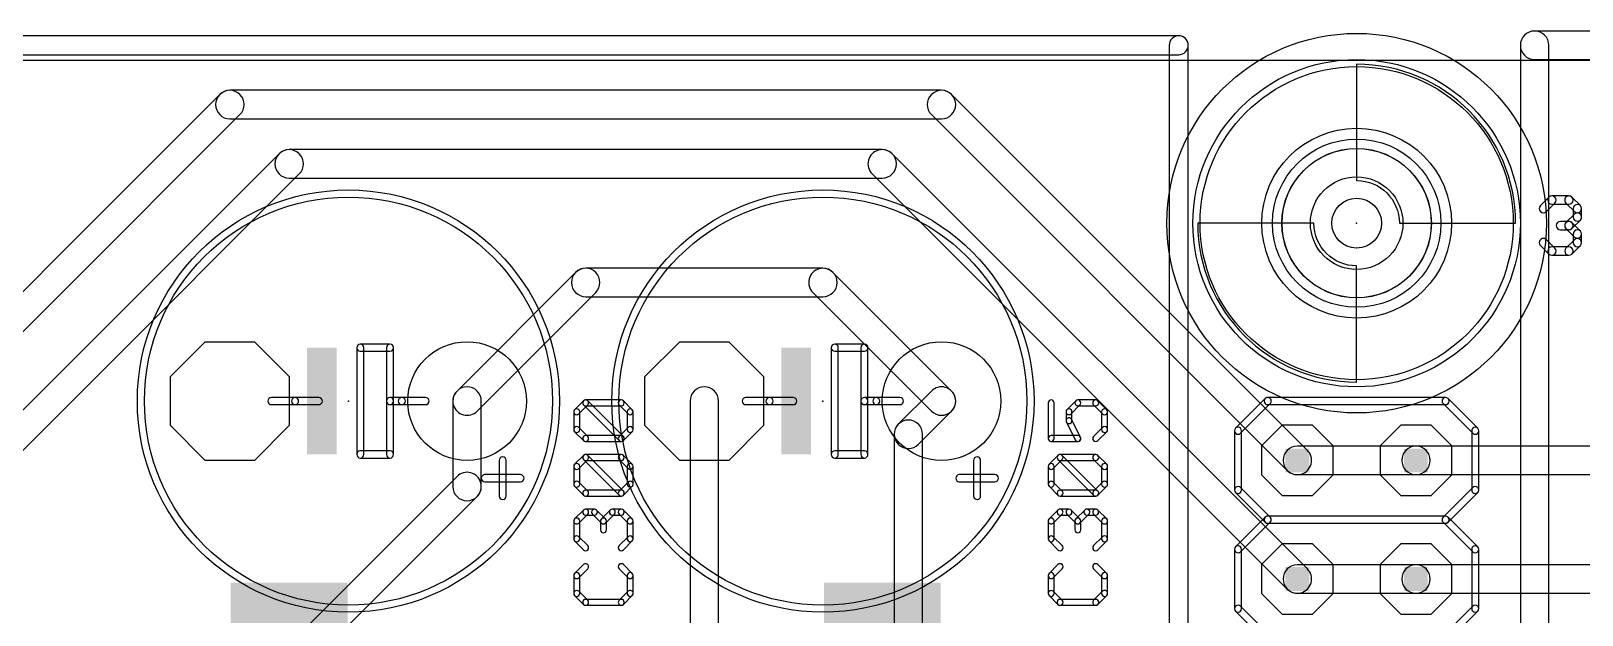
# Model space of a CAD drawing. Extents: x 0 to 140, y -12 to 45.
# Drawn here: x 82.1 to 115.32, y 32.25 to 44.75 of the extents above; entities that cross this region are included whole.
import ezdxf

# ---------------------------------------------------------------- set-up
doc = ezdxf.new("R2010")
doc.units = 0
for name, color, linetype in [('1', 14, 'CONTINUOUS'), ('16', 174, 'CONTINUOUS'), ('17', 94, 'CONTINUOUS'), ('20', 178, 'CONTINUOUS'), ('21', 251, 'CONTINUOUS'), ('23', 178, 'CONTINUOUS'), ('25', 251, 'CONTINUOUS'), ('39', 14, 'CONTINUOUS'), ('40', 174, 'CONTINUOUS'), ('41', 14, 'CONTINUOUS'), ('42', 174, 'CONTINUOUS'), ('43', 94, 'CONTINUOUS'), ('51', 251, 'CONTINUOUS')]:
    doc.layers.add(name, color=color, linetype=linetype)

# ---------------------------------------------------------------- blocks, each defined once
blk = doc.blocks.new('RECT')
blk.add_solid([(-0.5, -0.5), (0.5, -0.5), (-0.5, 0.5), (0.5, 0.5)])
blk = doc.blocks.new('ROUNDP')
blk.add_circle((0, 0), 0.5)
blk = doc.blocks.new('OCTAGONP')
blk.add_lwpolyline([(-0.5, -0.2071), (-0.5, 0.2071), (-0.2071, 0.5), (0.2071, 0.5), (0.5, 0.2071), (0.5, -0.2071), (0.2071, -0.5), (-0.2071, -0.5)], close=True)

msp = doc.modelspace()

# ---------------------------------------------------------------- linework, layer by layer
at = {"layer": '1'}
for points in [[(106.68, 44.6532), (81.28, 44.6532, 1), (81.28, 44.2468), (106.68, 44.2468, 1)], [(106.8832, 0), (106.8832, 44.45, 1), (106.4768, 44.45), (106.4768, 0, 1)], [(78.9555, 35.3445), (86.5755, 42.9645, 1), (86.1445, 43.3955), (78.5245, 35.7755, 1)], [(86.36, 42.8752), (101.6, 42.8752, 1), (101.6, 43.4848), (86.36, 43.4848, 1)], [(101.3845, 42.9645), (109.0045, 35.3445, 1), (109.4355, 35.7755), (101.8155, 43.3955, 1)], [(78.9555, 32.8045), (87.8455, 41.6945, 1), (87.4145, 42.1255), (78.5245, 33.2355, 1)], [(87.63, 41.6052), (100.33, 41.6052, 1), (100.33, 42.2148), (87.63, 42.2148, 1)], [(100.1145, 41.6945), (109.0045, 32.8045, 1), (109.4355, 33.2355), (100.5455, 42.1255, 1)], [(91.6555, 36.6145), (94.1955, 39.1545, 1), (93.7645, 39.5855), (91.2245, 37.0455, 1)], [(93.98, 39.0652), (99.06, 39.0652, 1), (99.06, 39.6748), (93.98, 39.6748, 1)], [(98.8445, 39.1545), (101.3845, 36.6145, 1), (101.8155, 37.0455), (99.2755, 39.5855, 1)], [(91.1352, 36.83), (91.1352, 35, 1), (91.7448, 35), (91.7448, 36.83, 1)], [(96.2152, 36.83), (96.2152, 28.5, 1), (96.8248, 28.5), (96.8248, 36.83, 1)], [(101.1055, 35.9045), (101.8155, 36.6145, 1), (101.3845, 37.0455), (100.6745, 36.3355, 1)], [(101.1948, 31.19), (101.1948, 36.12, 1), (100.5852, 36.12), (100.5852, 31.19, 1)], [(111.76, 35.8648), (109.22, 35.8648, 1), (109.22, 35.2552), (111.76, 35.2552, 1)], [(91.2245, 35.2155), (87.4145, 31.4055, 1), (87.8455, 30.9745), (91.6555, 34.7845, 1)], [(109.22, 32.7152), (111.76, 32.7152, 1), (111.76, 33.3248), (109.22, 33.3248, 1)]]:
    msp.add_lwpolyline(points, format="xyb", close=True, dxfattribs=at)
at = {"layer": '16'}
for points in [[(106.68, 44.6532), (81.28, 44.6532, 1), (81.28, 44.2468), (106.68, 44.2468, 1)], [(106.8832, 12.065), (106.8832, 44.45, 1), (106.4768, 44.45), (106.4768, 12.065, 1)], [(113.9952, 44.45), (113.9952, 0, 1), (114.6048, 0), (114.6048, 44.45, 1)], [(139.7, 44.7548), (114.3, 44.7548, 1), (114.3, 44.1452), (139.7, 44.1452, 1)], [(111.76, 35.2552), (127, 35.2552, 1), (127, 35.8648), (111.76, 35.8648, 1)], [(111.76, 32.7152), (127, 32.7152, 1), (127, 33.3248), (111.76, 33.3248, 1)]]:
    msp.add_lwpolyline(points, format="xyb", close=True, dxfattribs=at)
at = {"layer": '20'}
msp.add_line((139.6746, 44.12), (0, 44.12), dxfattribs=at)
msp.add_circle((110.49, 40.64), 1.6, dxfattribs=at)
at = {"layer": '21'}
for points in [[(114.5519, 40.8897), (114.734, 41.0719, 1), (114.6083, 41.1976), (114.4261, 41.0154, 1)], [(114.6712, 41.0458), (115.0356, 41.0458, 1), (115.0356, 41.2236), (114.6712, 41.2236, 1)], [(114.9727, 41.0719), (115.1549, 40.8897, 1), (115.2806, 41.0154), (115.0984, 41.1976, 1)], [(115.1549, 40.8332), (114.9727, 40.651, 1), (115.0984, 40.5253), (115.2806, 40.7075, 1)], [(115.1289, 40.9525), (115.1289, 40.7704, 1), (115.3067, 40.7704), (115.3067, 40.9525, 1)], [(115.0356, 40.6771), (114.8534, 40.6771, 1), (114.8534, 40.4993), (115.0356, 40.4993, 1)], [(114.9727, 40.5253), (115.1549, 40.3431, 1), (115.2806, 40.4688), (115.0984, 40.651, 1)], [(114.734, 40.1045), (114.5519, 40.2866, 1), (114.4261, 40.1609), (114.6083, 39.9787, 1)], [(115.1549, 40.2866), (114.9727, 40.1045, 1), (115.0984, 39.9787), (115.2806, 40.1609, 1)], [(115.1289, 40.406), (115.1289, 40.2238, 1), (115.3067, 40.2238), (115.3067, 40.406, 1)], [(115.0356, 40.1305), (114.6712, 40.1305, 1), (114.6712, 39.9527), (115.0356, 39.9527, 1)], [(89.789, 38.0492), (89.154, 38.0492, 1), (89.154, 37.8968), (89.789, 37.8968, 1)], [(89.0778, 37.973), (89.0778, 35.687, 1), (89.2302, 35.687), (89.2302, 37.973, 1)], [(89.8652, 36.83), (89.8652, 37.973, 1), (89.7128, 37.973), (89.7128, 36.83, 1)], [(99.949, 38.0492), (99.314, 38.0492, 1), (99.314, 37.8968), (99.949, 37.8968, 1)], [(99.2378, 37.973), (99.2378, 35.687, 1), (99.3902, 35.687), (99.3902, 37.973, 1)], [(100.0252, 36.83), (100.0252, 37.973, 1), (99.8728, 37.973), (99.8728, 36.83, 1)], [(88.265, 36.9062), (87.757, 36.9062, 1), (87.757, 36.7538), (88.265, 36.7538, 1)], [(90.043, 36.9062), (89.789, 36.9062, 1), (89.789, 36.7538), (90.043, 36.7538, 1)], [(89.8652, 35.687), (89.8652, 36.83, 1), (89.7128, 36.83), (89.7128, 35.687, 1)], [(98.425, 36.9062), (97.917, 36.9062, 1), (97.917, 36.7538), (98.425, 36.7538, 1)], [(100.203, 36.9062), (99.949, 36.9062, 1), (99.949, 36.7538), (100.203, 36.7538, 1)], [(100.0252, 35.687), (100.0252, 36.83, 1), (99.8728, 36.83), (99.8728, 35.687, 1)], [(108.0039, 36.1411), (108.6389, 36.7761, 1), (108.5311, 36.8839), (107.8961, 36.2489, 1)], [(108.585, 36.7538), (112.395, 36.7538, 1), (112.395, 36.9062), (108.585, 36.9062, 1)], [(112.3411, 36.7761), (112.9761, 36.1411, 1), (113.0839, 36.2489), (112.4489, 36.8839, 1)], [(108.0262, 34.925), (108.0262, 36.195, 1), (107.8738, 36.195), (107.8738, 34.925, 1)], [(113.1062, 34.925), (113.1062, 36.195, 1), (112.9538, 36.195), (112.9538, 34.925, 1)], [(89.154, 35.6108), (89.789, 35.6108, 1), (89.789, 35.7632), (89.154, 35.7632, 1)], [(92.2782, 34.798), (92.2782, 35.56, 1), (92.1258, 35.56), (92.1258, 34.798, 1)], [(99.314, 35.6108), (99.949, 35.6108, 1), (99.949, 35.7632), (99.314, 35.7632, 1)], [(102.4382, 34.798), (102.4382, 35.56, 1), (102.2858, 35.56), (102.2858, 34.798, 1)], [(92.583, 35.2552), (91.821, 35.2552, 1), (91.821, 35.1028), (92.583, 35.1028, 1)], [(102.743, 35.2552), (101.981, 35.2552, 1), (101.981, 35.1028), (102.743, 35.1028, 1)], [(108.6389, 34.3439), (108.0039, 34.9789, 1), (107.8961, 34.8711), (108.5311, 34.2361, 1)], [(112.4489, 34.2361), (113.0839, 34.8711, 1), (112.9761, 34.9789), (112.3411, 34.3439, 1)], [(108.0039, 33.6011), (108.6389, 34.2361, 1), (108.5311, 34.3439), (107.8961, 33.7089, 1)], [(108.585, 34.2138), (112.395, 34.2138, 1), (112.395, 34.3662), (108.585, 34.3662, 1)], [(112.3411, 34.2361), (112.9761, 33.6011, 1), (113.0839, 33.7089), (112.4489, 34.3439, 1)], [(108.0262, 32.385), (108.0262, 33.655, 1), (107.8738, 33.655), (107.8738, 32.385, 1)], [(113.1062, 32.385), (113.1062, 33.655, 1), (112.9538, 33.655), (112.9538, 32.385, 1)], [(108.6389, 31.8039), (108.0039, 32.4389, 1), (107.8961, 32.3311), (108.5311, 31.6961, 1)], [(112.4489, 31.6961), (113.0839, 32.3311, 1), (112.9761, 32.4389), (112.3411, 31.8039, 1)]]:
    msp.add_lwpolyline(points, format="xyb", close=True, dxfattribs=at)
for centre, radius in [((110.49, 40.64), 3.5052), ((110.49, 40.64), 3.3528), ((110.49, 40.64), 1.8016), ((110.49, 40.64), 1.5984), ((88.9, 36.83), 4.5212), ((88.9, 36.83), 4.3688), ((99.06, 36.83), 4.5212), ((99.06, 36.83), 4.3688)]:
    msp.add_circle(centre, radius, dxfattribs=at)
at = {"layer": '23'}
for p in [(110.49, 40.64), (88.9, 36.83), (99.06, 36.83)]:
    msp.add_point(p, dxfattribs=at)
at = {"layer": '25'}
for points in [[(93.8334, 36.556), (94.0241, 36.7466, 1), (93.9343, 36.8364), (93.7436, 36.6458, 1)], [(93.852, 36.2196), (93.852, 36.6009, 1), (93.725, 36.6009), (93.725, 36.2196, 1)], [(93.9792, 36.728), (94.7418, 36.728, 1), (94.7418, 36.855), (93.9792, 36.855, 1)], [(94.7867, 36.0738), (94.0241, 36.8364, 1), (93.9343, 36.7466), (94.6969, 35.984, 1)], [(94.6969, 36.7466), (94.8876, 36.556, 1), (94.9774, 36.6458), (94.7867, 36.8364, 1)], [(94.869, 36.6009), (94.869, 36.2196, 1), (94.996, 36.2196), (94.996, 36.6009, 1)], [(103.885, 36.7915), (103.885, 36.0289, 1), (104.012, 36.0289), (104.012, 36.7915, 1)], [(104.3748, 36.556), (104.5654, 36.7466, 1), (104.4756, 36.8364), (104.2849, 36.6458, 1)], [(104.3934, 36.4102), (104.3934, 36.6009, 1), (104.2664, 36.6009), (104.2664, 36.4102, 1)], [(104.5205, 36.728), (104.9018, 36.728, 1), (104.9018, 36.855), (104.5205, 36.855, 1)], [(104.8569, 36.7466), (105.0476, 36.556, 1), (105.1374, 36.6458), (104.9467, 36.8364, 1)], [(105.029, 36.6009), (105.029, 36.2196, 1), (105.156, 36.2196), (105.156, 36.6009, 1)], [(94.0241, 36.0738), (93.8334, 36.2645, 1), (93.7436, 36.1747), (93.9343, 35.984, 1)], [(94.8876, 36.2645), (94.6969, 36.0738, 1), (94.7867, 35.984), (94.9774, 36.1747, 1)], [(104.5773, 36.0573), (104.3866, 36.4386, 1), (104.2731, 36.3818), (104.4637, 36.0005, 1)], [(105.0476, 36.2645), (104.8569, 36.0738, 1), (104.9467, 35.984), (105.1374, 36.1747, 1)], [(94.7418, 36.0924), (93.9792, 36.0924, 1), (93.9792, 35.9654), (94.7418, 35.9654, 1)], [(103.9485, 35.9654), (104.5205, 35.9654, 1), (104.5205, 36.0924), (103.9485, 36.0924, 1)], [(93.8334, 35.3866), (94.0241, 35.5772, 1), (93.9343, 35.667), (93.7436, 35.4764, 1)], [(93.9792, 35.5586), (94.7418, 35.5586, 1), (94.7418, 35.6856), (93.9792, 35.6856, 1)], [(94.7867, 34.9044), (94.0241, 35.667, 1), (93.9343, 35.5772), (94.6969, 34.8146, 1)], [(94.6969, 35.5772), (94.8876, 35.3866, 1), (94.9774, 35.4764), (94.7867, 35.667, 1)], [(103.9934, 35.3866), (104.1841, 35.5772, 1), (104.0943, 35.667), (103.9036, 35.4764, 1)], [(104.1392, 35.5586), (104.9018, 35.5586, 1), (104.9018, 35.6856), (104.1392, 35.6856, 1)], [(104.9467, 34.9044), (104.1841, 35.667, 1), (104.0943, 35.5772), (104.8569, 34.8146, 1)], [(104.8569, 35.5772), (105.0476, 35.3866, 1), (105.1374, 35.4764), (104.9467, 35.667, 1)], [(93.852, 35.0502), (93.852, 35.4315, 1), (93.725, 35.4315), (93.725, 35.0502, 1)], [(94.869, 35.4315), (94.869, 35.0502, 1), (94.996, 35.0502), (94.996, 35.4315, 1)], [(104.012, 35.0502), (104.012, 35.4315, 1), (103.885, 35.4315), (103.885, 35.0502, 1)], [(105.029, 35.4315), (105.029, 35.0502, 1), (105.156, 35.0502), (105.156, 35.4315, 1)], [(94.0241, 34.9044), (93.8334, 35.0951, 1), (93.7436, 35.0053), (93.9343, 34.8146, 1)], [(94.7418, 34.923), (93.9792, 34.923, 1), (93.9792, 34.796), (94.7418, 34.796, 1)], [(94.8876, 35.0951), (94.6969, 34.9044, 1), (94.7867, 34.8146), (94.9774, 35.0053, 1)], [(104.1841, 34.9044), (103.9934, 35.0951, 1), (103.9036, 35.0053), (104.0943, 34.8146, 1)], [(104.9018, 34.923), (104.1392, 34.923, 1), (104.1392, 34.796), (104.9018, 34.796, 1)], [(105.0476, 35.0951), (104.8569, 34.9044, 1), (104.9467, 34.8146), (105.1374, 35.0053, 1)], [(93.8334, 34.2172), (94.0241, 34.4078, 1), (93.9343, 34.4977), (93.7436, 34.307, 1)], [(93.852, 33.8808), (93.852, 34.2621, 1), (93.725, 34.2621), (93.725, 33.8808, 1)], [(93.9792, 34.3893), (94.1699, 34.3893, 1), (94.1699, 34.5162), (93.9792, 34.5162, 1)], [(94.1249, 34.4078), (94.3156, 34.2172, 1), (94.4054, 34.307), (94.2148, 34.4977, 1)], [(94.4054, 34.2172), (94.5961, 34.4078, 1), (94.5063, 34.4977), (94.3156, 34.307, 1)], [(94.297, 34.2621), (94.297, 34.0714, 1), (94.424, 34.0714), (94.424, 34.2621, 1)], [(94.5512, 34.3893), (94.7418, 34.3893, 1), (94.7418, 34.5162), (94.5512, 34.5162, 1)], [(94.6969, 34.4078), (94.8876, 34.2172, 1), (94.9774, 34.307), (94.7867, 34.4977, 1)], [(94.869, 34.2621), (94.869, 33.8808, 1), (94.996, 33.8808), (94.996, 34.2621, 1)], [(103.9934, 34.2172), (104.1841, 34.4078, 1), (104.0943, 34.4977), (103.9036, 34.307, 1)], [(104.012, 33.8808), (104.012, 34.2621, 1), (103.885, 34.2621), (103.885, 33.8808, 1)], [(104.1392, 34.3893), (104.3299, 34.3893, 1), (104.3299, 34.5162), (104.1392, 34.5162, 1)], [(104.2849, 34.4078), (104.4756, 34.2172, 1), (104.5654, 34.307), (104.3748, 34.4977, 1)], [(104.5654, 34.2172), (104.7561, 34.4078, 1), (104.6663, 34.4977), (104.4756, 34.307, 1)], [(104.457, 34.2621), (104.457, 34.0714, 1), (104.584, 34.0714), (104.584, 34.2621, 1)], [(104.7112, 34.3893), (104.9018, 34.3893, 1), (104.9018, 34.5162), (104.7112, 34.5162, 1)], [(104.8569, 34.4078), (105.0476, 34.2172, 1), (105.1374, 34.307), (104.9467, 34.4977, 1)], [(105.029, 34.2621), (105.029, 33.8808, 1), (105.156, 33.8808), (105.156, 34.2621, 1)], [(94.0241, 33.735), (93.8334, 33.9257, 1), (93.7436, 33.8359), (93.9343, 33.6452, 1)], [(94.8876, 33.9257), (94.6969, 33.735, 1), (94.7867, 33.6452), (94.9774, 33.8359, 1)], [(104.1841, 33.735), (103.9934, 33.9257, 1), (103.9036, 33.8359), (104.0943, 33.6452, 1)], [(105.0476, 33.9257), (104.8569, 33.735, 1), (104.9467, 33.6452), (105.1374, 33.8359, 1)], [(93.9343, 33.3283), (93.7436, 33.1376, 1), (93.8334, 33.0478), (94.0241, 33.2385, 1)], [(94.9774, 33.1376), (94.7867, 33.3283, 1), (94.6969, 33.2385), (94.8876, 33.0478, 1)], [(104.0943, 33.3283), (103.9036, 33.1376, 1), (103.9934, 33.0478), (104.1841, 33.2385, 1)], [(105.1374, 33.1376), (104.9467, 33.3283, 1), (104.8569, 33.2385), (105.0476, 33.0478, 1)], [(93.725, 33.0927), (93.725, 32.7114, 1), (93.852, 32.7114), (93.852, 33.0927, 1)], [(94.996, 32.7114), (94.996, 33.0927, 1), (94.869, 33.0927), (94.869, 32.7114, 1)], [(103.885, 33.0927), (103.885, 32.7114, 1), (104.012, 32.7114), (104.012, 33.0927, 1)], [(105.156, 32.7114), (105.156, 33.0927, 1), (105.029, 33.0927), (105.029, 32.7114, 1)], [(93.7436, 32.6665), (93.9343, 32.4758, 1), (94.0241, 32.5656), (93.8334, 32.7563, 1)], [(93.9792, 32.4572), (94.7418, 32.4572, 1), (94.7418, 32.5842), (93.9792, 32.5842, 1)], [(94.7867, 32.4758), (94.9774, 32.6665, 1), (94.8876, 32.7563), (94.6969, 32.5656, 1)], [(103.9036, 32.6665), (104.0943, 32.4758, 1), (104.1841, 32.5656), (103.9934, 32.7563, 1)], [(104.1392, 32.4572), (104.9018, 32.4572, 1), (104.9018, 32.5842), (104.1392, 32.5842, 1)], [(104.9467, 32.4758), (105.1374, 32.6665, 1), (105.0476, 32.7563), (104.8569, 32.5656, 1)]]:
    msp.add_lwpolyline(points, format="xyb", close=True, dxfattribs=at)
at = {"layer": '39'}
for radius in [4.064, 2.032]:
    msp.add_circle((110.49, 40.64), radius, dxfattribs=at)
at = {"layer": '40'}
for radius in [4.064, 2.032]:
    msp.add_circle((110.49, 40.64), radius, dxfattribs=at)
at = {"layer": '41'}
for radius in [4.064, 2.032]:
    msp.add_circle((110.49, 40.64), radius, dxfattribs=at)
at = {"layer": '42'}
for radius in [4.064, 2.032]:
    msp.add_circle((110.49, 40.64), radius, dxfattribs=at)
at = {"layer": '43'}
for radius in [4.064, 2.032]:
    msp.add_circle((110.49, 40.64), radius, dxfattribs=at)
at = {"layer": '51'}
for points in [[(111.4044, 40.64), (113.8936, 40.64, 0.4142), (110.49, 44.0436), (110.49, 41.5544, -0.4142)], [(109.5756, 40.64), (107.0864, 40.64, 0.4142), (110.49, 37.2364), (110.49, 39.7256, -0.4142)], [(87.757, 36.9062), (87.249, 36.9062, 1), (87.249, 36.7538), (87.757, 36.7538, 1)], [(90.551, 36.9062), (90.043, 36.9062, 1), (90.043, 36.7538), (90.551, 36.7538, 1)], [(97.917, 36.9062), (97.409, 36.9062, 1), (97.409, 36.7538), (97.917, 36.7538, 1)], [(100.711, 36.9062), (100.203, 36.9062, 1), (100.203, 36.7538), (100.711, 36.7538, 1)]]:
    msp.add_lwpolyline(points, format="xyb", close=True, dxfattribs=at)
for radius in [0.9906, 0.5334]:
    msp.add_circle((110.49, 40.64), radius, dxfattribs=at)

# ---------------------------------------------------------------- block references
at = {"layer": '1', "xscale": 3.5, "yscale": 2.5, "rotation": 90}
for p in [(87.63, 31.19), (100.33, 31.19)]:
    msp.add_blockref('RECT', p, dxfattribs=at)
at = {"layer": '17'}
for name, p, xscale, yscale, rotation in [('OCTAGONP', (86.36, 36.83), 2.54, 2.54, 180), ('OCTAGONP', (86.36, 36.83), 2.54, 2.54, 180), ('ROUNDP', (91.44, 36.83), 2.54, 2.54, 180), ('ROUNDP', (91.44, 36.83), 2.54, 2.54, 180), ('OCTAGONP', (96.52, 36.83), 2.54, 2.54, 180), ('OCTAGONP', (96.52, 36.83), 2.54, 2.54, 180), ('ROUNDP', (101.6, 36.83), 2.54, 2.54, 180), ('ROUNDP', (101.6, 36.83), 2.54, 2.54, 180), ('OCTAGONP', (109.22, 35.56), 1.524, 1.524, 90), ('OCTAGONP', (109.22, 35.56), 1.524, 1.524, 90), ('OCTAGONP', (111.76, 35.56), 1.524, 1.524, 90), ('OCTAGONP', (111.76, 35.56), 1.524, 1.524, 90), ('OCTAGONP', (109.22, 33.02), 1.524, 1.524, 90), ('OCTAGONP', (109.22, 33.02), 1.524, 1.524, 90), ('OCTAGONP', (111.76, 33.02), 1.524, 1.524, 90), ('OCTAGONP', (111.76, 33.02), 1.524, 1.524, 90)]:
    msp.add_blockref(name, p, dxfattribs=dict(at, xscale=xscale, yscale=yscale, rotation=rotation))
at = {"layer": '21', "xscale": 0.635, "yscale": 2.286, "rotation": 180}
for p in [(88.3285, 36.83), (98.4885, 36.83)]:
    msp.add_blockref('RECT', p, dxfattribs=at)
at = {"layer": '51', "xscale": 0.508, "yscale": 0.508, "rotation": 90}
for p in [(109.22, 35.56), (111.76, 35.56), (109.22, 33.02), (111.76, 33.02)]:
    msp.add_blockref('RECT', p, dxfattribs=at)

doc.saveas('drawing.dxf')
